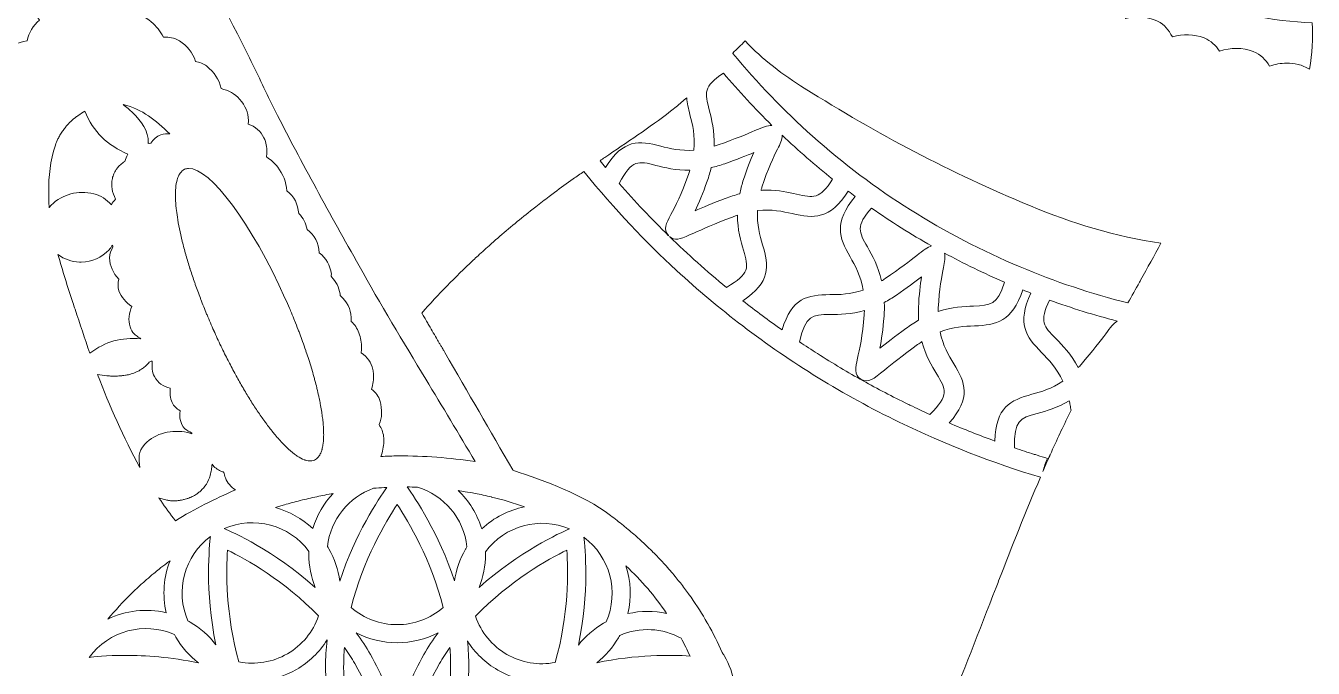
# Model space of a CAD drawing. Header units: millimetres. Extents: x -416 to 1516, y -417 to 43.
# Drawn here: x 216.7 to 299.8, y -236.2 to -194.8 of the extents above; entities that cross this region are included whole.
import ezdxf

# ---------------------------------------------------------------- set-up
doc = ezdxf.new("R2010")
doc.units = ezdxf.units.MM
doc.header["$MEASUREMENT"] = 0
doc.layers.add('Layer 4', color=7, linetype='Continuous')

msp = doc.modelspace()

# ---------------------------------------------------------------- linework, layer by layer
at = {"layer": 'Layer 4', "lineweight": 0}
for points, knots in [([(224.453, -185.537), (224.5, -185.598), (224.548, -185.658), (224.595, -185.72), (224.92, -186.143), (225.238, -186.572), (225.547, -187.007), (225.601, -187.083), (225.654, -187.161), (225.708, -187.237), (225.855, -187.448), (226, -187.659), (226.144, -187.872), (226.305, -188.113), (226.464, -188.354), (226.619, -188.599), (226.621, -188.602), (226.623, -188.604), (226.624, -188.607), (226.625, -188.608), (226.625, -188.608), (226.626, -188.609), (228.29, -191.246), (229.779, -194.104), (231.15, -196.844), (231.76, -198.063), (232.216, -199.102), (232.802, -200.251), (234.53, -203.642), (236.37, -206.942), (238.223, -210.256), (239.604, -212.727), (241.063, -215.146), (242.527, -217.567), (243.596, -219.336), (244.668, -221.104), (245.711, -222.888), (244.061, -222.629), (242.423, -222.509), (240.751, -222.518), (240.381, -222.52), (240.002, -222.542), (239.632, -222.557), (239.744, -222.247), (239.814, -221.923), (239.821, -221.598), (239.823, -221.49), (239.818, -221.382), (239.806, -221.275), (239.769, -220.967), (239.668, -220.755), (239.516, -220.501), (239.607, -220.275), (239.686, -220.032), (239.679, -219.786), (239.679, -219.786), (239.679, -219.786), (239.679, -219.786), (239.671, -219.539), (239.637, -219.226), (239.583, -219.011), (239.489, -218.638), (239.298, -218.445), (239.035, -218.207), (239.117, -217.884), (239.169, -217.586), (239.151, -217.266), (239.145, -217.159), (239.132, -217.05), (239.11, -216.936), (239.02, -216.483), (238.747, -216.139), (238.36, -215.879), (238.373, -215.767), (238.38, -215.656), (238.38, -215.546), (238.383, -215.217), (238.33, -214.896), (238.213, -214.584), (238.099, -214.279), (237.938, -214.061), (237.71, -213.84), (237.715, -213.753), (237.716, -213.669), (237.712, -213.588), (237.686, -213.021), (237.455, -212.585), (237.01, -212.181), (236.995, -212.167), (236.993, -212.149), (236.994, -212.129), (236.995, -212.119), (236.996, -212.108), (236.997, -212.098), (236.998, -212.087), (236.998, -212.076), (236.997, -212.065), (236.934, -211.63), (236.739, -211.281), (236.444, -210.966), (236.434, -210.955), (236.429, -210.942), (236.426, -210.928), (236.419, -210.886), (236.44, -210.835), (236.433, -210.79), (236.433, -210.79), (236.433, -210.79), (236.433, -210.79), (236.351, -210.201), (236.115, -209.791), (235.654, -209.41), (235.602, -208.768), (235.396, -208.288), (234.863, -207.911), (234.79, -207.494), (234.638, -207.177), (234.326, -206.888), (234.268, -206.269), (234.071, -205.789), (233.55, -205.427), (233.518, -204.844), (233.318, -204.349), (232.97, -203.886), (232.765, -203.613), (232.527, -203.418), (232.249, -203.234), (232.259, -203.123), (232.266, -203.016), (232.268, -202.912), (232.273, -202.6), (232.23, -202.312), (232.077, -201.995), (231.873, -201.573), (231.519, -201.266), (231.07, -201.109), (231.075, -201.029), (231.076, -200.952), (231.075, -200.877), (231.064, -200.352), (230.897, -199.934), (230.515, -199.506), (230.212, -199.167), (229.782, -198.927), (229.329, -198.826), (229.169, -198.198), (228.891, -197.776), (228.369, -197.361), (228.203, -197.228), (227.897, -197.116), (227.67, -197.065), (227.485, -196.511), (227.111, -196.043), (226.635, -195.752), (226.264, -195.525), (225.988, -195.498), (225.591, -195.498), (225.353, -195.104), (225.182, -194.821), (224.795, -194.505), (224.408, -194.189), (223.858, -193.97), (223.318, -194.055), (223.231, -194.069), (223.128, -194.115), (223.046, -194.153), (222.548, -193.755), (221.985, -193.483), (221.351, -193.537), (220.971, -193.57), (220.762, -193.737), (220.486, -193.956), (220.234, -193.832), (219.982, -193.766), (219.697, -193.704), (219.275, -193.025), (218.692, -191.979), (218.292, -191.363), (214.278, -185.196), (209.972, -179.919), (203.905, -175.772), (203.941, -175.171), (203.959, -174.573), (203.95, -173.975), (203.942, -173.376), (203.907, -172.778), (203.84, -172.178), (205.809, -172.745), (207.679, -173.398), (209.469, -174.178), (210.066, -174.438), (210.654, -174.712), (211.233, -175.001), (211.523, -175.146), (211.811, -175.294), (212.097, -175.447), (214.099, -176.515), (216.006, -177.782), (217.851, -179.311), (217.916, -179.365), (217.971, -179.374), (218.02, -179.436), (218.021, -179.438), (218.023, -179.439), (218.024, -179.441), (218.123, -179.567), (218.223, -179.687), (218.323, -179.805), (218.323, -179.805), (218.323, -179.806), (218.323, -179.806), (218.356, -179.845), (218.39, -179.882), (218.423, -179.92), (218.423, -179.92), (218.423, -179.921), (218.423, -179.921), (218.495, -180.002), (218.566, -180.082), (218.639, -180.159), (218.639, -180.159), (218.639, -180.159), (218.639, -180.159), (218.677, -180.2), (218.716, -180.241), (218.754, -180.28), (218.754, -180.28), (218.754, -180.28), (218.754, -180.28), (218.836, -180.363), (218.918, -180.443), (219.002, -180.521), (219.002, -180.521), (219.002, -180.521), (219.002, -180.521), (219.036, -180.552), (219.069, -180.584), (219.103, -180.614), (219.103, -180.614), (219.103, -180.615), (219.103, -180.615), (219.202, -180.702), (219.303, -180.785), (219.406, -180.865), (219.406, -180.865), (219.406, -180.865), (219.406, -180.865), (219.453, -180.902), (219.502, -180.936), (219.551, -180.971), (219.551, -180.972), (219.551, -180.972), (219.551, -180.972), (219.622, -181.023), (219.694, -181.073), (219.768, -181.12), (219.768, -181.12), (219.768, -181.12), (219.768, -181.121), (219.822, -181.155), (219.876, -181.19), (219.931, -181.223), (219.932, -181.223), (219.932, -181.223), (219.932, -181.223), (220.014, -181.272), (220.099, -181.317), (220.185, -181.362), (220.186, -181.362), (220.186, -181.362), (220.186, -181.362), (220.415, -181.481), (220.66, -181.583), (220.922, -181.668), (220.941, -181.688), (220.959, -181.709), (220.977, -181.729), (220.989, -181.718), (221, -181.706), (221.011, -181.695), (221.107, -181.725), (221.199, -181.757), (221.299, -181.782), (221.299, -181.782), (221.3, -181.782), (221.3, -181.782), (221.618, -182.14), (221.933, -182.5), (222.246, -182.861), (223.005, -183.737), (223.744, -184.625), (224.453, -185.537)], [0, 0, 0, 0, 1, 1, 1, 2, 2, 2, 3, 3, 3, 4, 4, 4, 5, 5, 5, 6, 6, 6, 7, 7, 7, 8, 8, 8, 9, 9, 9, 10, 10, 10, 11, 11, 11, 12, 12, 12, 13, 13, 13, 14, 14, 14, 15, 15, 15, 16, 16, 16, 17, 17, 17, 18, 18, 18, 19, 19, 19, 20, 20, 20, 21, 21, 21, 22, 22, 22, 23, 23, 23, 24, 24, 24, 25, 25, 25, 26, 26, 26, 27, 27, 27, 28, 28, 28, 29, 29, 29, 30, 30, 30, 31, 31, 31, 32, 32, 32, 33, 33, 33, 34, 34, 34, 35, 35, 35, 36, 36, 36, 37, 37, 37, 38, 38, 38, 39, 39, 39, 40, 40, 40, 41, 41, 41, 42, 42, 42, 43, 43, 43, 44, 44, 44, 45, 45, 45, 46, 46, 46, 47, 47, 47, 48, 48, 48, 49, 49, 49, 50, 50, 50, 51, 51, 51, 52, 52, 52, 53, 53, 53, 54, 54, 54, 55, 55, 55, 56, 56, 56, 57, 57, 57, 58, 58, 58, 59, 59, 59, 60, 60, 60, 61, 61, 61, 62, 62, 62, 63, 63, 63, 64, 64, 64, 65, 65, 65, 66, 66, 66, 67, 67, 67, 68, 68, 68, 69, 69, 69, 70, 70, 70, 71, 71, 71, 72, 72, 72, 73, 73, 73, 74, 74, 74, 75, 75, 75, 76, 76, 76, 77, 77, 77, 78, 78, 78, 79, 79, 79, 80, 80, 80, 81, 81, 81, 82, 82, 82, 83, 83, 83, 84, 84, 84, 85, 85, 85, 86, 86, 86, 87, 87, 87, 88, 88, 88, 89, 89, 89, 90, 90, 90, 91, 91, 91, 92, 92, 92, 93, 93, 93, 94, 94, 94, 95, 95, 95, 96, 96, 96, 97, 97, 97, 97]), ([(214.646, -198.615), (214.106, -198.737), (213.581, -198.974), (213.227, -199.384), (213.227, -199.384), (213.227, -199.384), (213.227, -199.384), (212.873, -199.795), (212.814, -200.176), (212.801, -200.683), (212.677, -201.267), (212.719, -201.766), (212.993, -202.302), (212.827, -202.41), (212.681, -202.525), (212.556, -202.647), (212.556, -202.647), (212.556, -202.647), (212.556, -202.648), (212.473, -202.729), (212.403, -202.816), (212.339, -202.906), (212.323, -202.928), (212.307, -202.952), (212.292, -202.975), (212.232, -203.067), (212.179, -203.163), (212.137, -203.266), (212.137, -203.266), (212.137, -203.267), (212.137, -203.267), (212.096, -203.37), (212.067, -203.481), (212.044, -203.597), (212.038, -203.626), (212.033, -203.656), (212.028, -203.686), (212.01, -203.805), (211.997, -203.928), (211.997, -204.061), (211.997, -204.062), (211.997, -204.062), (211.997, -204.062), (211.838, -204.839), (211.974, -205.451), (212.479, -206.066), (212.177, -206.465), (212.052, -206.864), (212.066, -207.365), (211.884, -208.352), (212.161, -209.066), (212.941, -209.694), (212.783, -210.018), (212.727, -210.325), (212.743, -210.687), (212.625, -211.197), (212.652, -211.731), (212.881, -212.185), (213.111, -212.638), (213.408, -212.855), (213.804, -213.127), (213.619, -213.434), (213.643, -213.758), (213.598, -214.097), (213.525, -214.648), (213.496, -215.155), (213.774, -215.647), (214.052, -216.139), (214.422, -216.403), (214.908, -216.658), (214.822, -216.874), (214.874, -217.077), (214.837, -217.304), (214.712, -218.079), (214.817, -218.695), (215.34, -219.306), (215.108, -219.412), (214.893, -219.516), (214.66, -219.629), (214.582, -219.666), (214.446, -219.733), (214.37, -219.769), (213.853, -220.016), (213.367, -220.265), (212.857, -220.516), (211.95, -220.961), (211.057, -221.427), (210.118, -221.814), (208.324, -222.554), (206.457, -223.075), (204.593, -223.611), (203.936, -223.799), (203.28, -223.983), (202.625, -224.18), (201.41, -221.942), (200.113, -219.77), (198.651, -217.686), (198.595, -217.607), (198.543, -217.558), (198.474, -217.491), (198.899, -209.642), (199.646, -201.784), (200.738, -194.016), (201.125, -191.257), (201.69, -188.646), (202.221, -185.946), (202.533, -184.364), (202.849, -182.818), (203.133, -181.241), (203.224, -180.737), (203.311, -180.237), (203.395, -179.737), (203.478, -179.237), (203.559, -178.737), (203.636, -178.234), (208.992, -182.276), (213.05, -187.232), (216.627, -192.804), (217.065, -193.485), (217.198, -193.776), (217.585, -194.404), (217.174, -194.777), (216.909, -195.198), (216.794, -195.749), (216.192, -195.827), (215.578, -196.073), (215.179, -196.499), (215.179, -196.499), (215.179, -196.499), (215.179, -196.499), (215.179, -196.499), (215.178, -196.499), (215.178, -196.499), (214.779, -196.925), (214.761, -197.311), (214.714, -197.827), (214.688, -198.109), (214.612, -198.332), (214.646, -198.615)], [0, 0, 0, 0, 1, 1, 1, 2, 2, 2, 3, 3, 3, 4, 4, 4, 5, 5, 5, 6, 6, 6, 7, 7, 7, 8, 8, 8, 9, 9, 9, 10, 10, 10, 11, 11, 11, 12, 12, 12, 13, 13, 13, 14, 14, 14, 15, 15, 15, 16, 16, 16, 17, 17, 17, 18, 18, 18, 19, 19, 19, 20, 20, 20, 21, 21, 21, 22, 22, 22, 23, 23, 23, 24, 24, 24, 25, 25, 25, 26, 26, 26, 27, 27, 27, 28, 28, 28, 29, 29, 29, 30, 30, 30, 31, 31, 31, 32, 32, 32, 33, 33, 33, 34, 34, 34, 35, 35, 35, 36, 36, 36, 37, 37, 37, 38, 38, 38, 39, 39, 39, 40, 40, 40, 41, 41, 41, 42, 42, 42, 43, 43, 43, 44, 44, 44, 45, 45, 45, 46, 46, 46, 46]), ([(299.57, -197.573), (299.343, -197.438), (299.093, -197.326), (298.841, -197.265), (298.588, -197.205), (298.352, -197.177), (298.099, -197.179), (297.716, -197.181), (297.357, -197.255), (296.998, -197.373), (296.722, -196.941), (296.45, -196.63), (295.947, -196.433), (295.24, -196.155), (294.497, -196.182), (293.768, -196.402), (293.49, -196.02), (293.234, -195.739), (292.772, -195.556), (292.11, -195.296), (291.412, -195.306), (290.722, -195.485), (290.478, -195.036), (290.238, -194.704), (289.752, -194.473), (289.11, -194.166), (288.408, -194.15), (287.71, -194.292), (287.466, -193.869), (287.233, -193.556), (286.767, -193.335), (286.14, -193.038), (285.453, -193.015), (284.766, -193.142), (284.675, -192.905), (284.557, -192.698), (284.392, -192.504), (284.847, -191.881), (285.272, -191.238), (285.624, -190.556), (287.828, -191.663), (289.629, -192.405), (292.101, -193.158), (294.385, -193.853), (297.232, -194.506), (299.745, -194.573), (299.815, -195.593), (299.748, -196.572), (299.57, -197.573)], [0, 0, 0, 0, 1, 1, 1, 2, 2, 2, 3, 3, 3, 4, 4, 4, 5, 5, 5, 6, 6, 6, 7, 7, 7, 8, 8, 8, 9, 9, 9, 10, 10, 10, 11, 11, 11, 12, 12, 12, 13, 13, 13, 14, 14, 14, 15, 15, 15, 16, 16, 16, 16]), ([(288.667, -211.185), (288.644, -211.227), (288.62, -211.269), (288.597, -211.311), (288.35, -211.756), (288.103, -212.202), (287.856, -212.648), (287.856, -212.65), (287.855, -212.651), (287.854, -212.652), (285.488, -212.054), (283.15, -211.275), (280.895, -210.328), (275.947, -208.25), (271.436, -205.411), (267.488, -201.889), (265.65, -200.25), (263.923, -198.455), (262.354, -196.553), (262.35, -196.548), (262.345, -196.543), (262.341, -196.537), (262.606, -196.272), (262.872, -196.009), (263.149, -195.752), (264.246, -196.942), (265.624, -197.954), (266.964, -198.795), (271.721, -201.779), (276.341, -204.223), (281.566, -206.391), (284.159, -207.466), (287.119, -208.409), (289.977, -208.792), (289.555, -209.601), (289.114, -210.378), (288.667, -211.185)], [0, 0, 0, 0, 1, 1, 1, 2, 2, 2, 3, 3, 3, 4, 4, 4, 5, 5, 5, 6, 6, 6, 7, 7, 7, 8, 8, 8, 9, 9, 9, 10, 10, 10, 11, 11, 11, 12, 12, 12, 12]), ([(261.741, -197.82), (262.732, -198.993), (263.778, -200.12), (264.873, -201.197), (264.599, -201.193), (264.26, -201.331), (263.772, -201.536), (263.268, -201.748), (262.506, -202.069), (261.405, -202.455), (261.316, -202.486), (261.229, -202.515), (261.144, -202.541), (261.18, -201.553), (260.983, -200.8), (260.821, -200.184), (260.821, -200.184), (260.821, -200.185), (260.821, -200.185), (260.542, -199.116), (260.431, -198.692), (261.741, -197.82)], [0, 0, 0, 0, 1, 1, 1, 2, 2, 2, 3, 3, 3, 4, 4, 4, 5, 5, 5, 6, 6, 6, 7, 7, 7, 7]), ([(254.08, -203.269), (255.497, -202.302), (256.962, -201.339), (258.324, -200.289), (258.324, -200.288), (258.325, -200.288), (258.325, -200.288), (258.57, -200.099), (258.805, -199.902), (259.038, -199.702), (259.151, -199.606), (259.264, -199.509), (259.375, -199.411), (259.399, -199.757), (259.478, -200.118), (259.58, -200.51), (259.745, -201.138), (259.93, -201.845), (259.841, -202.797), (258.967, -202.861), (258.295, -202.687), (257.697, -202.533), (256.296, -202.17), (255.275, -202.071), (254.13, -203.914), (254.009, -203.769), (253.894, -203.619), (253.775, -203.473), (253.877, -203.405), (253.979, -203.338), (254.08, -203.269)], [0, 0, 0, 0, 1, 1, 1, 2, 2, 2, 3, 3, 3, 4, 4, 4, 5, 5, 5, 6, 6, 6, 7, 7, 7, 8, 8, 8, 9, 9, 9, 10, 10, 10, 10]), ([(223.3, -203.059), (223.212, -203.209), (223.152, -203.363), (223.106, -203.531), (222.998, -203.593), (222.9, -203.663), (222.813, -203.739), (222.734, -203.808), (222.666, -203.885), (222.603, -203.965), (222.584, -203.989), (222.568, -204.014), (222.551, -204.039), (222.508, -204.101), (222.47, -204.167), (222.436, -204.236), (222.422, -204.264), (222.408, -204.291), (222.396, -204.319), (222.355, -204.416), (222.32, -204.517), (222.296, -204.626), (222.19, -205.112), (222.286, -205.516), (222.506, -205.946), (222.398, -206.06), (222.304, -206.188), (222.232, -206.326), (221.897, -205.984), (221.585, -205.715), (221.093, -205.61), (220.069, -205.392), (219.103, -205.605), (218.343, -206.348), (218.343, -206.348), (218.343, -206.348), (218.343, -206.348), (218.283, -206.407), (218.266, -206.457), (218.215, -206.518), (218.198, -206.168), (218.187, -205.826), (218.187, -205.487), (218.187, -204.47), (218.284, -203.49), (218.62, -202.476), (218.62, -202.476), (218.62, -202.476), (218.62, -202.476), (218.667, -202.335), (218.723, -202.202), (218.783, -202.073), (218.802, -202.032), (218.824, -201.994), (218.845, -201.954), (218.89, -201.867), (218.938, -201.781), (218.99, -201.699), (219.015, -201.657), (219.042, -201.617), (219.07, -201.577), (219.124, -201.497), (219.183, -201.419), (219.244, -201.344), (219.271, -201.311), (219.296, -201.277), (219.324, -201.245), (219.414, -201.141), (219.508, -201.041), (219.609, -200.946), (219.61, -200.946), (219.61, -200.945), (219.611, -200.945), (219.73, -200.833), (219.858, -200.73), (219.991, -200.63), (220.024, -200.604), (220.058, -200.58), (220.092, -200.555), (220.226, -200.459), (220.365, -200.365), (220.512, -200.277), (220.512, -200.277), (220.512, -200.277), (220.512, -200.277), (221.069, -201.631), (221.973, -202.47), (223.3, -203.059)], [0, 0, 0, 0, 1, 1, 1, 2, 2, 2, 3, 3, 3, 4, 4, 4, 5, 5, 5, 6, 6, 6, 7, 7, 7, 8, 8, 8, 9, 9, 9, 10, 10, 10, 11, 11, 11, 12, 12, 12, 13, 13, 13, 14, 14, 14, 15, 15, 15, 16, 16, 16, 17, 17, 17, 18, 18, 18, 19, 19, 19, 20, 20, 20, 21, 21, 21, 22, 22, 22, 23, 23, 23, 24, 24, 24, 25, 25, 25, 26, 26, 26, 27, 27, 27, 28, 28, 28, 29, 29, 29, 29]), ([(225.42, -201.802), (225.299, -201.844), (225.176, -201.923), (225.065, -202.021), (224.954, -202.119), (224.855, -202.234), (224.779, -202.348), (224.76, -202.377), (224.663, -202.346), (224.645, -202.347), (224.627, -202.349), (224.599, -202.37), (224.601, -202.347), (224.661, -201.528), (224.162, -200.949), (223.594, -200.368), (223.456, -200.227), (223.175, -199.991), (222.994, -199.859), (224.236, -200.146), (225.101, -200.87), (226.005, -201.742), (225.778, -201.736), (225.662, -201.718), (225.42, -201.802)], [0, 0, 0, 0, 1, 1, 1, 2, 2, 2, 3, 3, 3, 4, 4, 4, 5, 5, 5, 6, 6, 6, 7, 7, 7, 8, 8, 8, 8]), ([(266.462, -205.638), (265.939, -205.519), (265.315, -205.378), (264.54, -205.378), (264.42, -205.378), (264.296, -205.382), (264.169, -205.389), (264.187, -205.322), (264.207, -205.254), (264.229, -205.185), (264.6, -204.002), (264.994, -203.211), (265.23, -202.737), (265.401, -202.395), (265.548, -202.1), (265.528, -201.83), (266.574, -202.821), (267.663, -203.766), (268.788, -204.661), (267.963, -205.978), (267.537, -205.881), (266.462, -205.638)], [0, 0, 0, 0, 1, 1, 1, 2, 2, 2, 3, 3, 3, 4, 4, 4, 5, 5, 5, 6, 6, 6, 7, 7, 7, 7]), ([(258.202, -208.307), (258.204, -208.309), (258.205, -208.31), (258.207, -208.312), (257.098, -207.23), (256.031, -206.105), (255.012, -204.943), (255.854, -203.38), (256.252, -203.483), (257.375, -203.775), (257.958, -203.926), (258.67, -204.104), (259.576, -204.094), (259.548, -204.183), (259.519, -204.274), (259.486, -204.367), (259.053, -205.615), (258.611, -206.451), (258.347, -206.951), (258.051, -207.512), (257.837, -207.917), (258.202, -208.307)], [0, 0, 0, 0, 1, 1, 1, 2, 2, 2, 3, 3, 3, 4, 4, 4, 5, 5, 5, 6, 6, 6, 7, 7, 7, 7]), ([(260.699, -204.788), (260.8, -204.496), (260.885, -204.205), (260.952, -203.921), (261.241, -203.855), (261.536, -203.769), (261.831, -203.666), (262.618, -203.389), (263.248, -203.141), (263.704, -202.954), (263.496, -203.418), (263.246, -204.031), (263.005, -204.8), (262.919, -205.073), (262.848, -205.345), (262.793, -205.611), (262.487, -205.69), (262.175, -205.791), (261.863, -205.91), (261.047, -206.22), (260.389, -206.497), (259.911, -206.705), (260.143, -206.221), (260.422, -205.584), (260.699, -204.788)], [0, 0, 0, 0, 1, 1, 1, 2, 2, 2, 3, 3, 3, 4, 4, 4, 5, 5, 5, 6, 6, 6, 7, 7, 7, 8, 8, 8, 8]), ([(235.931, -221.408), (235.927, -221.497), (235.92, -221.582), (235.911, -221.663), (235.909, -221.68), (235.906, -221.695), (235.904, -221.711), (235.897, -221.773), (235.888, -221.833), (235.877, -221.89), (235.873, -221.914), (235.868, -221.936), (235.863, -221.959), (235.853, -222.006), (235.843, -222.052), (235.831, -222.096), (235.824, -222.119), (235.817, -222.142), (235.81, -222.165), (235.797, -222.204), (235.784, -222.242), (235.77, -222.278), (235.762, -222.3), (235.753, -222.321), (235.744, -222.342), (235.729, -222.375), (235.713, -222.407), (235.696, -222.437), (235.686, -222.456), (235.675, -222.475), (235.664, -222.493), (235.646, -222.521), (235.626, -222.548), (235.607, -222.573), (235.595, -222.588), (235.583, -222.604), (235.571, -222.617), (235.548, -222.643), (235.523, -222.665), (235.498, -222.686), (235.487, -222.695), (235.476, -222.707), (235.465, -222.716), (235.427, -222.744), (235.387, -222.768), (235.344, -222.787), (235.291, -222.811), (235.234, -222.824), (235.175, -222.833), (235.16, -222.836), (235.146, -222.837), (235.131, -222.839), (235.011, -222.849), (234.88, -222.831), (234.741, -222.786), (234.723, -222.78), (234.706, -222.774), (234.688, -222.768), (234.546, -222.716), (234.395, -222.637), (234.236, -222.532), (234.216, -222.519), (234.196, -222.506), (234.176, -222.492), (234.015, -222.381), (233.847, -222.245), (233.672, -222.086), (233.65, -222.066), (233.628, -222.045), (233.606, -222.024), (233.518, -221.942), (233.43, -221.857), (233.339, -221.763), (233.334, -221.758), (233.329, -221.752), (233.324, -221.747), (233.237, -221.657), (233.148, -221.559), (233.058, -221.458), (233.042, -221.441), (233.026, -221.423), (233.011, -221.405), (232.922, -221.304), (232.832, -221.199), (232.74, -221.088), (232.739, -221.087), (232.739, -221.086), (232.738, -221.085), (232.712, -221.053), (232.686, -221.021), (232.66, -220.989), (232.66, -220.989), (232.659, -220.988), (232.659, -220.988), (232.508, -220.801), (232.355, -220.602), (232.2, -220.392), (232.196, -220.386), (232.191, -220.379), (232.187, -220.373), (232.036, -220.168), (231.884, -219.952), (231.731, -219.726), (231.722, -219.714), (231.714, -219.702), (231.706, -219.689), (231.556, -219.467), (231.405, -219.236), (231.253, -218.995), (231.242, -218.978), (231.231, -218.96), (231.22, -218.942), (231.071, -218.704), (230.921, -218.457), (230.771, -218.202), (230.759, -218.18), (230.746, -218.159), (230.733, -218.137), (230.585, -217.883), (230.436, -217.62), (230.288, -217.35), (230.275, -217.326), (230.262, -217.303), (230.248, -217.278), (230.1, -217.006), (229.952, -216.726), (229.805, -216.44), (229.793, -216.418), (229.782, -216.396), (229.77, -216.373), (229.62, -216.079), (229.471, -215.778), (229.324, -215.471), (229.316, -215.456), (229.309, -215.441), (229.301, -215.425), (229.148, -215.104), (228.996, -214.776), (228.846, -214.441), (228.846, -214.441), (228.846, -214.44), (228.846, -214.44), (228.845, -214.439), (228.845, -214.439), (228.845, -214.438), (228.693, -214.099), (228.548, -213.762), (228.409, -213.428), (228.401, -213.407), (228.393, -213.386), (228.384, -213.366), (228.254, -213.051), (228.129, -212.739), (228.011, -212.431), (227.999, -212.401), (227.988, -212.372), (227.977, -212.342), (227.862, -212.042), (227.753, -211.745), (227.65, -211.453), (227.639, -211.423), (227.629, -211.392), (227.618, -211.361), (227.516, -211.069), (227.419, -210.782), (227.329, -210.5), (227.321, -210.474), (227.312, -210.448), (227.304, -210.422), (227.213, -210.135), (227.128, -209.853), (227.05, -209.578), (227.045, -209.561), (227.04, -209.543), (227.035, -209.525), (226.954, -209.238), (226.879, -208.958), (226.812, -208.687), (226.812, -208.683), (226.811, -208.68), (226.81, -208.676), (226.673, -208.117), (226.566, -207.593), (226.493, -207.112), (226.492, -207.112), (226.492, -207.111), (226.492, -207.11), (226.462, -206.916), (226.438, -206.728), (226.419, -206.549), (226.419, -206.548), (226.419, -206.547), (226.418, -206.547), (226.395, -206.325), (226.379, -206.115), (226.372, -205.919), (226.372, -205.918), (226.372, -205.917), (226.372, -205.916), (226.368, -205.805), (226.368, -205.699), (226.37, -205.597), (226.37, -205.573), (226.371, -205.549), (226.372, -205.525), (226.374, -205.439), (226.378, -205.355), (226.385, -205.275), (226.386, -205.261), (226.387, -205.247), (226.388, -205.233), (226.407, -205.036), (226.437, -204.86), (226.48, -204.705), (226.481, -204.705), (226.481, -204.705), (226.481, -204.705), (226.496, -204.65), (226.513, -204.597), (226.532, -204.548), (226.532, -204.548), (226.532, -204.548), (226.532, -204.548), (226.551, -204.499), (226.571, -204.453), (226.593, -204.41), (226.598, -204.401), (226.603, -204.392), (226.609, -204.383), (226.626, -204.35), (226.644, -204.318), (226.664, -204.289), (226.746, -204.17), (226.845, -204.082), (226.962, -204.03), (227.042, -203.994), (227.128, -203.976), (227.22, -203.973), (228.598, -203.933), (231.291, -207.521), (233.461, -212.377), (233.553, -212.585), (233.643, -212.791), (233.731, -212.996), (233.754, -213.051), (233.777, -213.106), (233.801, -213.161), (233.875, -213.336), (233.947, -213.511), (234.018, -213.684), (234.031, -213.716), (234.044, -213.748), (234.057, -213.78), (234.138, -213.981), (234.217, -214.181), (234.293, -214.379), (234.312, -214.427), (234.33, -214.475), (234.348, -214.523), (234.41, -214.686), (234.47, -214.848), (234.528, -215.008), (234.544, -215.051), (234.56, -215.095), (234.576, -215.138), (234.646, -215.333), (234.714, -215.525), (234.779, -215.716), (234.791, -215.75), (234.802, -215.784), (234.813, -215.818), (234.868, -215.98), (234.92, -216.14), (234.971, -216.298), (234.986, -216.344), (235.001, -216.39), (235.015, -216.435), (235.074, -216.622), (235.131, -216.807), (235.185, -216.988), (235.187, -216.997), (235.189, -217.006), (235.192, -217.014), (235.243, -217.187), (235.29, -217.357), (235.336, -217.524), (235.348, -217.568), (235.36, -217.611), (235.371, -217.655), (235.414, -217.814), (235.455, -217.971), (235.493, -218.126), (235.496, -218.141), (235.501, -218.157), (235.504, -218.172), (235.545, -218.341), (235.583, -218.505), (235.618, -218.667), (235.627, -218.705), (235.634, -218.742), (235.642, -218.779), (235.671, -218.914), (235.698, -219.047), (235.722, -219.177), (235.728, -219.205), (235.734, -219.234), (235.739, -219.262), (235.767, -219.414), (235.792, -219.563), (235.814, -219.708), (235.818, -219.736), (235.822, -219.762), (235.826, -219.789), (235.844, -219.911), (235.859, -220.029), (235.873, -220.145), (235.877, -220.175), (235.88, -220.205), (235.884, -220.235), (235.899, -220.371), (235.911, -220.503), (235.92, -220.63), (235.92, -220.642), (235.921, -220.652), (235.921, -220.664), (235.929, -220.778), (235.933, -220.889), (235.935, -220.996), (235.936, -221.023), (235.937, -221.051), (235.937, -221.078), (235.938, -221.192), (235.937, -221.304), (235.931, -221.408)], [0, 0, 0, 0, 1, 1, 1, 2, 2, 2, 3, 3, 3, 4, 4, 4, 5, 5, 5, 6, 6, 6, 7, 7, 7, 8, 8, 8, 9, 9, 9, 10, 10, 10, 11, 11, 11, 12, 12, 12, 13, 13, 13, 14, 14, 14, 15, 15, 15, 16, 16, 16, 17, 17, 17, 18, 18, 18, 19, 19, 19, 20, 20, 20, 21, 21, 21, 22, 22, 22, 23, 23, 23, 24, 24, 24, 25, 25, 25, 26, 26, 26, 27, 27, 27, 28, 28, 28, 29, 29, 29, 30, 30, 30, 31, 31, 31, 32, 32, 32, 33, 33, 33, 34, 34, 34, 35, 35, 35, 36, 36, 36, 37, 37, 37, 38, 38, 38, 39, 39, 39, 40, 40, 40, 41, 41, 41, 42, 42, 42, 43, 43, 43, 44, 44, 44, 45, 45, 45, 46, 46, 46, 47, 47, 47, 48, 48, 48, 49, 49, 49, 50, 50, 50, 51, 51, 51, 52, 52, 52, 53, 53, 53, 54, 54, 54, 55, 55, 55, 56, 56, 56, 57, 57, 57, 58, 58, 58, 59, 59, 59, 60, 60, 60, 61, 61, 61, 62, 62, 62, 63, 63, 63, 64, 64, 64, 65, 65, 65, 66, 66, 66, 67, 67, 67, 68, 68, 68, 69, 69, 69, 70, 70, 70, 71, 71, 71, 72, 72, 72, 73, 73, 73, 74, 74, 74, 75, 75, 75, 76, 76, 76, 77, 77, 77, 78, 78, 78, 79, 79, 79, 80, 80, 80, 81, 81, 81, 82, 82, 82, 83, 83, 83, 84, 84, 84, 85, 85, 85, 86, 86, 86, 87, 87, 87, 88, 88, 88, 89, 89, 89, 90, 90, 90, 91, 91, 91, 92, 92, 92, 93, 93, 93, 94, 94, 94, 95, 95, 95, 96, 96, 96, 97, 97, 97, 98, 98, 98, 99, 99, 99, 100, 100, 100, 101, 101, 101, 102, 102, 102, 103, 103, 103, 104, 104, 104, 105, 105, 105, 106, 106, 106, 107, 107, 107, 108, 108, 108, 109, 109, 109, 110, 110, 110, 111, 111, 111, 111]), ([(282.204, -223.898), (281.255, -226.113), (280.374, -228.346), (279.508, -230.579), (279.453, -230.72), (279.398, -230.86), (279.344, -231.001), (278.243, -233.842), (277.237, -236.477), (276.029, -239.311), (274.403, -243.122), (272.513, -247.017), (270.548, -250.699), (270.441, -250.052), (270.385, -249.343), (270.377, -248.64), (270.369, -247.938), (270.408, -247.243), (270.492, -246.627), (270.547, -246.221), (270.585, -245.845), (270.577, -245.494), (270.563, -244.909), (270.42, -244.393), (270.012, -243.919), (269.629, -243.476), (269.273, -243.517), (268.765, -243.461), (268.556, -243.438), (268.327, -243.476), (268.089, -243.549), (267.873, -243.615), (267.669, -243.692), (267.469, -243.774), (267.426, -243.791), (267.384, -243.808), (267.342, -243.826), (267.151, -243.909), (266.965, -243.998), (266.787, -244.095), (266.757, -244.111), (266.729, -244.129), (266.7, -244.146), (266.538, -244.237), (266.381, -244.335), (266.229, -244.438), (266.202, -244.456), (266.174, -244.473), (266.147, -244.492), (265.984, -244.607), (265.826, -244.728), (265.673, -244.856), (265.64, -244.884), (265.607, -244.912), (265.574, -244.941), (265.42, -245.073), (265.269, -245.21), (265.125, -245.355), (264.993, -245.488), (264.865, -245.626), (264.74, -245.769), (264.52, -245.121), (264.184, -244.525), (263.757, -244.003), (263.757, -243.998), (263.757, -243.993), (263.756, -243.988), (263.749, -243.748), (263.739, -243.508), (263.725, -243.268), (263.723, -243.233), (263.72, -243.199), (263.717, -243.164), (263.704, -242.953), (263.69, -242.742), (263.67, -242.531), (263.66, -242.43), (263.646, -242.329), (263.635, -242.227), (263.619, -242.082), (263.605, -241.937), (263.585, -241.791), (263.55, -241.544), (263.51, -241.295), (263.463, -241.046), (263.395, -240.694), (263.322, -240.347), (263.244, -240.005), (263.193, -239.781), (263.137, -239.563), (263.082, -239.343), (263.057, -239.242), (263.033, -239.139), (263.006, -239.038), (262.932, -238.757), (262.853, -238.48), (262.772, -238.205), (262.764, -238.178), (262.756, -238.151), (262.748, -238.124), (262.658, -237.825), (262.563, -237.529), (262.464, -237.238), (262.464, -237.237), (262.464, -237.237), (262.464, -237.237), (262.349, -236.606), (262.129, -235.985), (261.793, -235.402), (261.755, -235.336), (261.712, -235.274), (261.671, -235.21), (261.671, -235.21), (261.671, -235.21), (261.671, -235.21), (261.387, -234.575), (261.077, -233.958), (260.738, -233.36), (260.724, -233.335), (260.71, -233.311), (260.696, -233.287), (260.373, -232.723), (260.026, -232.174), (259.651, -231.641), (259.598, -231.566), (259.544, -231.491), (259.49, -231.416), (259.319, -231.18), (259.144, -230.947), (258.963, -230.717), (258.875, -230.606), (258.787, -230.494), (258.697, -230.383), (258.598, -230.262), (258.497, -230.142), (258.394, -230.023), (258.278, -229.887), (258.159, -229.752), (258.038, -229.618), (257.934, -229.502), (257.83, -229.387), (257.722, -229.272), (257.55, -229.088), (257.374, -228.907), (257.193, -228.727), (257.112, -228.646), (257.029, -228.565), (256.946, -228.484), (256.751, -228.294), (256.551, -228.106), (256.346, -227.921), (256.31, -227.888), (256.276, -227.855), (256.24, -227.823), (255.997, -227.605), (255.744, -227.39), (255.487, -227.178), (255.419, -227.121), (255.35, -227.064), (255.281, -227.008), (255.014, -226.792), (254.744, -226.577), (254.463, -226.366), (252.589, -224.955), (250.341, -224.203), (248.151, -223.44), (248.147, -223.433), (248.143, -223.426), (248.139, -223.419), (246.65, -220.874), (245.29, -218.455), (243.763, -215.852), (243.73, -215.797), (243.693, -215.734), (243.658, -215.673), (243.635, -215.634), (243.614, -215.598), (243.59, -215.557), (243.555, -215.498), (243.518, -215.434), (243.481, -215.371), (243.446, -215.313), (243.412, -215.254), (243.377, -215.193), (243.349, -215.146), (243.321, -215.098), (243.293, -215.05), (243.111, -214.739), (242.919, -214.412), (242.734, -214.095), (242.679, -214.001), (242.626, -213.91), (242.573, -213.82), (242.541, -213.765), (242.51, -213.712), (242.479, -213.659), (242.423, -213.563), (242.369, -213.472), (242.318, -213.384), (242.302, -213.358), (242.284, -213.327), (242.269, -213.301), (243.336, -212.102), (244.443, -210.973), (245.59, -209.897), (245.695, -209.799), (245.8, -209.702), (245.906, -209.604), (246.172, -209.358), (246.441, -209.114), (246.713, -208.873), (246.819, -208.779), (246.925, -208.684), (247.033, -208.59), (247.767, -207.948), (248.518, -207.324), (249.287, -206.715), (249.401, -206.625), (249.515, -206.537), (249.63, -206.447), (249.917, -206.223), (250.206, -206.001), (250.498, -205.781), (250.614, -205.694), (250.729, -205.606), (250.846, -205.52), (251.241, -205.226), (251.64, -204.934), (252.045, -204.646), (252.268, -204.487), (252.498, -204.333), (252.727, -204.179), (254.777, -206.657), (256.712, -208.719), (258.705, -210.549), (260.073, -211.805), (261.513, -213.012), (262.987, -214.136), (266.102, -216.512), (269.499, -218.598), (273.085, -220.337), (276.067, -221.783), (279.126, -222.974), (282.205, -223.896), (282.205, -223.897), (282.204, -223.897), (282.204, -223.898)], [0, 0, 0, 0, 1, 1, 1, 2, 2, 2, 3, 3, 3, 4, 4, 4, 5, 5, 5, 6, 6, 6, 7, 7, 7, 8, 8, 8, 9, 9, 9, 10, 10, 10, 11, 11, 11, 12, 12, 12, 13, 13, 13, 14, 14, 14, 15, 15, 15, 16, 16, 16, 17, 17, 17, 18, 18, 18, 19, 19, 19, 20, 20, 20, 21, 21, 21, 22, 22, 22, 23, 23, 23, 24, 24, 24, 25, 25, 25, 26, 26, 26, 27, 27, 27, 28, 28, 28, 29, 29, 29, 30, 30, 30, 31, 31, 31, 32, 32, 32, 33, 33, 33, 34, 34, 34, 35, 35, 35, 36, 36, 36, 37, 37, 37, 38, 38, 38, 39, 39, 39, 40, 40, 40, 41, 41, 41, 42, 42, 42, 43, 43, 43, 44, 44, 44, 45, 45, 45, 46, 46, 46, 47, 47, 47, 48, 48, 48, 49, 49, 49, 50, 50, 50, 51, 51, 51, 52, 52, 52, 53, 53, 53, 54, 54, 54, 55, 55, 55, 56, 56, 56, 57, 57, 57, 58, 58, 58, 59, 59, 59, 60, 60, 60, 61, 61, 61, 62, 62, 62, 63, 63, 63, 64, 64, 64, 65, 65, 65, 66, 66, 66, 67, 67, 67, 68, 68, 68, 69, 69, 69, 70, 70, 70, 71, 71, 71, 72, 72, 72, 73, 73, 73, 74, 74, 74, 75, 75, 75, 76, 76, 76, 77, 77, 77, 78, 78, 78, 79, 79, 79, 80, 80, 80, 81, 81, 81, 82, 82, 82, 82]), ([(269.917, -209.669), (270.239, -210.234), (270.602, -210.871), (270.763, -211.817), (269.936, -212.107), (269.239, -212.112), (268.621, -212.117), (267.17, -212.128), (266.155, -212.298), (265.529, -214.394), (264.67, -213.79), (263.818, -213.156), (262.99, -212.506), (264.803, -211.298), (264.674, -210.282), (264.268, -208.896), (264.09, -208.29), (263.89, -207.608), (263.941, -206.697), (264.862, -206.59), (265.56, -206.749), (266.178, -206.89), (267.579, -207.207), (268.6, -207.277), (269.804, -205.447), (269.953, -205.559), (270.102, -205.67), (270.251, -205.78), (268.842, -207.462), (269.206, -208.42), (269.917, -209.669)], [0, 0, 0, 0, 1, 1, 1, 2, 2, 2, 3, 3, 3, 4, 4, 4, 5, 5, 5, 6, 6, 6, 7, 7, 7, 8, 8, 8, 9, 9, 9, 10, 10, 10, 10]), ([(274.224, -209.584), (273.792, -209.92), (273.139, -210.427), (272.18, -211.084), (272.104, -211.136), (272.029, -211.185), (271.955, -211.232), (271.734, -210.266), (271.348, -209.588), (271.032, -209.034), (270.488, -208.077), (270.271, -207.698), (271.296, -206.528), (272.555, -207.406), (273.86, -208.227), (275.18, -208.975), (274.919, -209.044), (274.632, -209.267), (274.224, -209.584)], [0, 0, 0, 0, 1, 1, 1, 2, 2, 2, 3, 3, 3, 4, 4, 4, 5, 5, 5, 6, 6, 6, 6]), ([(258.387, -208.455), (258.72, -208.641), (259.066, -208.486), (259.826, -208.146), (260.358, -207.908), (261.163, -207.549), (262.32, -207.109), (262.432, -207.067), (262.541, -207.028), (262.648, -206.992), (262.649, -207.934), (262.862, -208.662), (263.036, -209.257), (263.362, -210.367), (263.477, -210.759), (261.934, -211.656), (260.668, -210.613), (259.441, -209.513), (258.26, -208.364), (258.301, -208.401), (258.343, -208.431), (258.387, -208.455)], [0, 0, 0, 0, 1, 1, 1, 2, 2, 2, 3, 3, 3, 4, 4, 4, 5, 5, 5, 6, 6, 6, 7, 7, 7, 7]), ([(222.711, -211.108), (222.658, -211.379), (222.632, -211.595), (222.725, -211.869), (222.873, -212.302), (223.17, -212.618), (223.551, -212.877), (223.371, -213.289), (223.307, -213.769), (223.439, -214.182), (223.506, -214.389), (223.594, -214.534), (223.71, -214.651), (223.782, -214.726), (223.867, -214.789), (223.962, -214.851), (224.017, -214.887), (224.075, -214.923), (224.138, -214.96), (222.868, -214.87), (221.862, -215.115), (220.841, -215.896), (220.516, -214.949), (220.206, -214.015), (219.889, -213.057), (219.852, -212.946), (219.785, -212.744), (219.748, -212.631), (219.404, -211.595), (219.076, -210.576), (218.787, -209.53), (219.213, -209.835), (219.652, -209.985), (220.173, -210.025), (220.212, -210.028), (220.25, -210.029), (220.289, -210.026), (220.289, -210.026), (220.289, -210.026), (220.289, -210.026), (221.016, -209.984), (221.592, -209.734), (222.094, -209.216), (222.13, -209.179), (222.16, -209.137), (222.189, -209.095), (222.208, -209.067), (222.226, -209.041), (222.242, -209.016), (222.263, -208.984), (222.283, -208.954), (222.302, -208.932), (222.321, -208.911), (222.357, -208.999), (222.338, -209.035), (222.224, -209.254), (222.105, -209.455), (222.111, -209.746), (222.122, -210.268), (222.353, -210.722), (222.711, -211.108)], [0, 0, 0, 0, 1, 1, 1, 2, 2, 2, 3, 3, 3, 4, 4, 4, 5, 5, 5, 6, 6, 6, 7, 7, 7, 8, 8, 8, 9, 9, 9, 10, 10, 10, 11, 11, 11, 12, 12, 12, 13, 13, 13, 14, 14, 14, 15, 15, 15, 16, 16, 16, 17, 17, 17, 18, 18, 18, 19, 19, 19, 20, 20, 20, 20]), ([(276.006, -209.432), (277.26, -210.11), (278.561, -210.742), (279.881, -211.314), (279.426, -212.79), (278.99, -212.807), (277.891, -212.849), (277.271, -212.872), (276.513, -212.901), (275.607, -213.201), (275.608, -213.133), (275.61, -213.063), (275.614, -212.992), (275.666, -211.755), (275.841, -210.889), (275.947, -210.368), (276.021, -210.002), (276.085, -209.685), (276.006, -209.432)], [0, 0, 0, 0, 1, 1, 1, 2, 2, 2, 3, 3, 3, 4, 4, 4, 5, 5, 5, 6, 6, 6, 6]), ([(272.127, -212.615), (272.388, -212.476), (272.649, -212.318), (272.905, -212.142), (273.579, -211.681), (274.097, -211.299), (274.53, -210.968), (274.448, -211.473), (274.366, -212.131), (274.332, -212.937), (274.319, -213.222), (274.32, -213.503), (274.336, -213.773), (274.064, -213.928), (273.79, -214.105), (273.522, -214.299), (272.809, -214.815), (272.249, -215.25), (271.845, -215.573), (271.944, -215.044), (272.047, -214.356), (272.108, -213.513), (272.13, -213.206), (272.136, -212.905), (272.127, -212.615)], [0, 0, 0, 0, 1, 1, 1, 2, 2, 2, 3, 3, 3, 4, 4, 4, 5, 5, 5, 6, 6, 6, 7, 7, 7, 8, 8, 8, 8]), ([(282.276, -215.846), (282.732, -216.308), (283.245, -216.829), (283.645, -217.7), (282.921, -218.194), (282.253, -218.38), (281.659, -218.545), (280.261, -218.934), (279.325, -219.363), (279.26, -221.558), (278.264, -221.195), (277.276, -220.805), (276.315, -220.396), (277.751, -218.76), (277.362, -217.81), (276.611, -216.573), (276.282, -216.03), (275.91, -215.418), (275.724, -214.525), (276.588, -214.182), (277.304, -214.155), (277.94, -214.131), (279.373, -214.076), (280.377, -213.881), (281.067, -211.81), (281.239, -211.88), (281.411, -211.948), (281.585, -212.016), (280.672, -213.995), (281.27, -214.825), (282.276, -215.846)], [0, 0, 0, 0, 1, 1, 1, 2, 2, 2, 3, 3, 3, 4, 4, 4, 5, 5, 5, 6, 6, 6, 7, 7, 7, 8, 8, 8, 9, 9, 9, 10, 10, 10, 10]), ([(286.419, -214.642), (286.089, -215.077), (285.589, -215.734), (284.83, -216.618), (284.768, -216.69), (284.706, -216.76), (284.645, -216.826), (284.183, -215.952), (283.636, -215.398), (283.19, -214.945), (282.418, -214.163), (282.112, -213.852), (282.787, -212.468), (284.221, -212.986), (285.682, -213.438), (287.161, -213.823), (286.935, -213.962), (286.72, -214.245), (286.419, -214.642)], [0, 0, 0, 0, 1, 1, 1, 2, 2, 2, 3, 3, 3, 4, 4, 4, 5, 5, 5, 6, 6, 6, 6]), ([(275.075, -219.849), (274.634, -219.65), (274.198, -219.444), (273.782, -219.244), (273.728, -219.209), (273.675, -219.184), (273.65, -219.178), (272.657, -218.696), (271.683, -218.189), (270.755, -217.673), (269.787, -217.134), (268.8, -216.546), (267.819, -215.923), (267.426, -215.673), (267.035, -215.42), (266.649, -215.161), (267.057, -213.412), (267.468, -213.409), (268.631, -213.4), (269.233, -213.395), (269.97, -213.39), (270.843, -213.138), (270.84, -213.231), (270.835, -213.325), (270.828, -213.422), (270.733, -214.742), (270.523, -215.665), (270.398, -216.217), (270.258, -216.836), (270.156, -217.283), (270.609, -217.564), (270.609, -217.564), (270.65, -217.588), (270.65, -217.588), (271.095, -217.835), (271.421, -217.57), (272.136, -216.987), (272.588, -216.619), (273.272, -216.063), (274.275, -215.339), (274.369, -215.271), (274.461, -215.207), (274.553, -215.146), (274.798, -216.06), (275.192, -216.708), (275.515, -217.239), (276.118, -218.232), (276.331, -218.583), (275.075, -219.849)], [0, 0, 0, 0, 1, 1, 1, 2, 2, 2, 3, 3, 3, 4, 4, 4, 5, 5, 5, 6, 6, 6, 7, 7, 7, 8, 8, 8, 9, 9, 9, 10, 10, 10, 11, 11, 11, 12, 12, 12, 13, 13, 13, 14, 14, 14, 15, 15, 15, 16, 16, 16, 16]), ([(226.153, -219.066), (226.278, -219.337), (226.434, -219.463), (226.668, -219.613), (226.618, -220.054), (226.665, -220.423), (226.979, -220.764), (227.089, -220.882), (227.274, -220.967), (227.414, -221.026), (227.419, -221.029), (227.425, -221.038), (227.43, -221.047), (227.431, -221.049), (227.432, -221.051), (227.433, -221.053), (227.436, -221.063), (227.439, -221.074), (227.435, -221.08), (227.432, -221.085), (227.426, -221.087), (227.417, -221.085), (227.377, -221.077), (227.247, -221.021), (227.152, -221.004), (226.142, -220.826), (225.092, -221.008), (224.386, -221.771), (224.386, -221.771), (224.386, -221.771), (224.386, -221.771), (223.946, -222.247), (223.989, -222.694), (224.068, -223.263), (223.015, -221.323), (222.131, -219.319), (221.338, -217.258), (221.537, -217.291), (221.743, -217.323), (221.949, -217.345), (222.052, -217.356), (222.155, -217.365), (222.257, -217.369), (222.36, -217.374), (222.461, -217.375), (222.561, -217.372), (222.561, -217.372), (222.561, -217.372), (222.561, -217.372), (222.561, -217.372), (222.561, -217.372), (222.561, -217.372), (222.662, -217.368), (222.761, -217.361), (222.857, -217.352), (222.888, -217.35), (222.918, -217.345), (222.949, -217.341), (223.014, -217.334), (223.078, -217.326), (223.141, -217.316), (223.176, -217.31), (223.211, -217.302), (223.246, -217.296), (223.302, -217.285), (223.358, -217.273), (223.413, -217.259), (223.448, -217.25), (223.484, -217.239), (223.519, -217.229), (223.571, -217.214), (223.623, -217.197), (223.674, -217.178), (223.708, -217.166), (223.742, -217.153), (223.775, -217.139), (223.826, -217.118), (223.875, -217.094), (223.924, -217.07), (223.955, -217.054), (223.987, -217.04), (224.017, -217.023), (224.07, -216.994), (224.12, -216.961), (224.171, -216.927), (224.196, -216.91), (224.222, -216.895), (224.246, -216.877), (224.32, -216.824), (224.391, -216.766), (224.461, -216.702), (224.535, -216.632), (224.608, -216.557), (224.678, -216.474), (224.715, -216.43), (224.787, -216.42), (224.81, -216.409), (224.833, -216.397), (224.864, -216.413), (224.863, -216.434), (224.847, -216.769), (224.851, -217.085), (225.014, -217.403), (225.233, -217.827), (225.576, -218.04), (226.037, -218.149), (226.002, -218.457), (226.027, -218.794), (226.153, -219.066)], [0, 0, 0, 0, 1, 1, 1, 2, 2, 2, 3, 3, 3, 4, 4, 4, 5, 5, 5, 6, 6, 6, 7, 7, 7, 8, 8, 8, 9, 9, 9, 10, 10, 10, 11, 11, 11, 12, 12, 12, 13, 13, 13, 14, 14, 14, 15, 15, 15, 16, 16, 16, 17, 17, 17, 18, 18, 18, 19, 19, 19, 20, 20, 20, 21, 21, 21, 22, 22, 22, 23, 23, 23, 24, 24, 24, 25, 25, 25, 26, 26, 26, 27, 27, 27, 28, 28, 28, 29, 29, 29, 30, 30, 30, 31, 31, 31, 32, 32, 32, 33, 33, 33, 34, 34, 34, 35, 35, 35, 36, 36, 36, 36]), ([(284.183, -219.579), (283.962, -220.028), (283.744, -220.48), (283.53, -220.933), (283.513, -220.968), (283.496, -221.003), (283.479, -221.039), (283.259, -221.505), (283.044, -221.974), (282.834, -222.444), (282.825, -222.465), (282.816, -222.485), (282.806, -222.505), (282.655, -222.845), (282.511, -223.187), (282.364, -223.528), (282.437, -223.244), (282.535, -222.959), (282.659, -222.676), (282.436, -222.61), (282.211, -222.547), (281.99, -222.478), (281.922, -222.444), (281.847, -222.422), (281.809, -222.422), (281.808, -222.422), (281.808, -222.422), (281.808, -222.422), (281.384, -222.289), (280.962, -222.151), (280.54, -222.009), (280.485, -220.203), (280.881, -220.093), (282.003, -219.781), (282.582, -219.62), (283.289, -219.423), (284.064, -218.957), (284.085, -219.049), (284.105, -219.143), (284.124, -219.241), (284.146, -219.357), (284.165, -219.467), (284.184, -219.578), (284.184, -219.578), (284.184, -219.578), (284.183, -219.579)], [0, 0, 0, 0, 1, 1, 1, 2, 2, 2, 3, 3, 3, 4, 4, 4, 5, 5, 5, 6, 6, 6, 7, 7, 7, 8, 8, 8, 9, 9, 9, 10, 10, 10, 11, 11, 11, 12, 12, 12, 13, 13, 13, 14, 14, 14, 15, 15, 15, 15]), ([(226.364, -226.699), (226.038, -226.275), (225.727, -225.845), (225.419, -225.405), (225.379, -225.347), (225.332, -225.275), (225.291, -225.215), (225.444, -225.277), (225.597, -225.325), (225.753, -225.36), (225.831, -225.377), (225.909, -225.392), (225.989, -225.402), (226.069, -225.413), (226.15, -225.42), (226.232, -225.424), (226.272, -225.426), (226.313, -225.429), (226.353, -225.425), (226.353, -225.425), (226.353, -225.425), (226.353, -225.425), (226.353, -225.425), (226.353, -225.425), (226.353, -225.425), (226.438, -225.418), (226.52, -225.408), (226.602, -225.397), (226.628, -225.393), (226.654, -225.387), (226.681, -225.383), (226.735, -225.374), (226.789, -225.364), (226.842, -225.353), (226.873, -225.346), (226.902, -225.338), (226.932, -225.331), (226.98, -225.319), (227.028, -225.306), (227.075, -225.292), (227.105, -225.283), (227.135, -225.273), (227.165, -225.262), (227.21, -225.247), (227.255, -225.23), (227.299, -225.212), (227.328, -225.2), (227.357, -225.188), (227.386, -225.175), (227.43, -225.155), (227.473, -225.134), (227.515, -225.111), (227.542, -225.097), (227.569, -225.083), (227.596, -225.068), (227.641, -225.042), (227.685, -225.013), (227.729, -224.983), (227.751, -224.968), (227.773, -224.955), (227.795, -224.939), (227.858, -224.892), (227.921, -224.843), (227.981, -224.788), (228.046, -224.729), (228.11, -224.665), (228.171, -224.596), (228.321, -224.427), (228.431, -224.251), (228.512, -224.066), (228.539, -224.004), (228.563, -223.942), (228.584, -223.878), (228.627, -223.751), (228.658, -223.619), (228.683, -223.484), (228.695, -223.416), (228.705, -223.347), (228.714, -223.276), (228.723, -223.206), (228.73, -223.135), (228.736, -223.062), (228.885, -223.262), (229.082, -223.395), (229.296, -223.511), (229.359, -223.545), (229.463, -223.53), (229.492, -223.581), (229.546, -223.674), (229.544, -223.823), (229.593, -223.932), (229.742, -224.265), (229.929, -224.517), (230.24, -224.715), (228.899, -225.292), (227.617, -225.95), (226.364, -226.699)], [0, 0, 0, 0, 1, 1, 1, 2, 2, 2, 3, 3, 3, 4, 4, 4, 5, 5, 5, 6, 6, 6, 7, 7, 7, 8, 8, 8, 9, 9, 9, 10, 10, 10, 11, 11, 11, 12, 12, 12, 13, 13, 13, 14, 14, 14, 15, 15, 15, 16, 16, 16, 17, 17, 17, 18, 18, 18, 19, 19, 19, 20, 20, 20, 21, 21, 21, 22, 22, 22, 23, 23, 23, 24, 24, 24, 25, 25, 25, 26, 26, 26, 27, 27, 27, 28, 28, 28, 29, 29, 29, 30, 30, 30, 31, 31, 31, 32, 32, 32, 32]), ([(235.231, -227.204), (234.535, -226.549), (233.706, -226.098), (232.827, -225.858), (232.92, -225.828), (233.011, -225.796), (233.105, -225.768), (233.203, -225.738), (233.3, -225.708), (233.399, -225.679), (233.739, -225.579), (234.082, -225.483), (234.431, -225.396), (234.784, -225.308), (235.138, -225.227), (235.492, -225.151), (235.844, -225.077), (236.196, -225.009), (236.548, -224.946), (236.549, -224.946), (236.549, -224.946), (236.55, -224.946), (235.954, -225.573), (235.495, -226.338), (235.231, -227.204)], [0, 0, 0, 0, 1, 1, 1, 2, 2, 2, 3, 3, 3, 4, 4, 4, 5, 5, 5, 6, 6, 6, 7, 7, 7, 8, 8, 8, 8]), ([(236.977, -230.595), (236.879, -229.863), (236.639, -229.155), (236.266, -228.509), (236.238, -228.46), (236.208, -228.411), (236.178, -228.363), (236.374, -226.614), (237.569, -225.179), (239.161, -224.609), (239.214, -224.604), (239.267, -224.602), (239.32, -224.598), (239.555, -224.58), (239.79, -224.563), (240.025, -224.551), (239.486, -225.294), (237.969, -227.544), (236.977, -230.595)], [0, 0, 0, 0, 1, 1, 1, 2, 2, 2, 3, 3, 3, 4, 4, 4, 5, 5, 5, 6, 6, 6, 6]), ([(245.088, -228.546), (244.723, -229.178), (244.485, -229.869), (244.383, -230.585), (243.377, -227.495), (241.836, -225.232), (241.317, -224.521), (241.543, -224.521), (241.768, -224.529), (241.993, -224.536), (243.696, -225.052), (244.988, -226.546), (245.187, -228.381), (245.153, -228.435), (245.12, -228.49), (245.088, -228.546)], [0, 0, 0, 0, 1, 1, 1, 2, 2, 2, 3, 3, 3, 4, 4, 4, 5, 5, 5, 5]), ([(246.139, -227.225), (245.849, -226.26), (245.316, -225.419), (244.623, -224.755), (244.772, -224.776), (244.92, -224.805), (245.069, -224.829), (245.283, -224.864), (245.497, -224.896), (245.71, -224.937), (246.066, -225.006), (246.421, -225.084), (246.775, -225.17), (246.776, -225.171), (246.777, -225.171), (246.778, -225.171), (247.492, -225.346), (248.2, -225.557), (248.901, -225.806), (247.89, -226.009), (246.93, -226.487), (246.139, -227.225)], [0, 0, 0, 0, 1, 1, 1, 2, 2, 2, 3, 3, 3, 4, 4, 4, 5, 5, 5, 6, 6, 6, 7, 7, 7, 7]), ([(243.65, -232.296), (242.825, -233.012), (241.775, -233.405), (240.682, -233.405), (239.589, -233.405), (238.539, -233.012), (237.714, -232.296), (238.477, -229.216), (239.948, -226.756), (240.682, -225.658), (241.416, -226.756), (242.887, -229.216), (243.65, -232.296)], [0, 0, 0, 0, 1, 1, 1, 2, 2, 2, 3, 3, 3, 4, 4, 4, 4]), ([(235.397, -231.007), (232.741, -228.621), (230.016, -227.416), (229.516, -227.206), (231.443, -226.363), (233.727, -226.961), (234.985, -228.681), (234.982, -228.745), (234.981, -228.808), (234.981, -228.873), (234.981, -229.609), (235.123, -230.332), (235.397, -231.007)], [0, 0, 0, 0, 1, 1, 1, 2, 2, 2, 3, 3, 3, 4, 4, 4, 4]), ([(245.967, -231.007), (246.241, -230.332), (246.383, -229.609), (246.383, -228.873), (246.383, -228.816), (246.382, -228.759), (246.38, -228.703), (247.627, -227.012), (249.89, -226.414), (251.8, -227.227), (251.194, -227.485), (248.546, -228.689), (245.967, -231.007)], [0, 0, 0, 0, 1, 1, 1, 2, 2, 2, 3, 3, 3, 4, 4, 4, 4]), ([(228.984, -234.706), (228.532, -234.12), (227.97, -233.626), (227.323, -233.252), (227.273, -233.223), (227.223, -233.197), (227.174, -233.17), (226.326, -231.229), (226.95, -228.961), (228.633, -227.717), (228.565, -228.257), (228.246, -231.216), (228.984, -234.706)], [0, 0, 0, 0, 1, 1, 1, 2, 2, 2, 3, 3, 3, 4, 4, 4, 4]), ([(252.737, -227.765), (254.413, -229.016), (255.028, -231.286), (254.173, -233.223), (254.116, -233.253), (254.06, -233.283), (254.005, -233.316), (253.373, -233.68), (252.822, -234.16), (252.376, -234.728), (253.101, -231.32), (252.816, -228.416), (252.737, -227.765)], [0, 0, 0, 0, 1, 1, 1, 2, 2, 2, 3, 3, 3, 4, 4, 4, 4]), ([(225.31, -229.826), (225.475, -229.695), (225.644, -229.568), (225.813, -229.441), (225.883, -229.388), (225.951, -229.334), (226.021, -229.282), (225.613, -230.327), (225.508, -231.492), (225.773, -232.639), (224.474, -232.333), (223.151, -232.5), (222.005, -233.051), (222.487, -232.48), (222.984, -231.929), (223.511, -231.412), (223.747, -231.181), (223.988, -230.958), (224.233, -230.737), (224.322, -230.657), (224.413, -230.578), (224.504, -230.499), (224.658, -230.364), (224.814, -230.233), (224.972, -230.103), (225.084, -230.01), (225.196, -229.917), (225.31, -229.826)], [0, 0, 0, 0, 1, 1, 1, 2, 2, 2, 3, 3, 3, 4, 4, 4, 5, 5, 5, 6, 6, 6, 7, 7, 7, 8, 8, 8, 9, 9, 9, 9]), ([(233.595, -235.284), (232.649, -235.831), (231.543, -236.016), (230.472, -235.808), (229.598, -232.765), (229.641, -229.907), (229.728, -228.592), (230.91, -229.174), (233.409, -230.565), (235.608, -232.847), (235.251, -233.876), (234.539, -234.739), (233.595, -235.284)], [0, 0, 0, 0, 1, 1, 1, 2, 2, 2, 3, 3, 3, 4, 4, 4, 4]), ([(245.74, -232.865), (247.942, -230.575), (250.449, -229.178), (251.636, -228.593), (251.723, -229.914), (251.766, -232.789), (250.881, -235.845), (249.809, -236.052), (248.705, -235.867), (247.759, -235.321), (246.809, -234.773), (246.095, -233.903), (245.74, -232.865)], [0, 0, 0, 0, 1, 1, 1, 2, 2, 2, 3, 3, 3, 4, 4, 4, 4]), ([(255.442, -229.616), (256.456, -230.545), (257.328, -231.573), (258.069, -232.685), (257.264, -232.51), (256.415, -232.504), (255.575, -232.697), (255.822, -231.651), (255.762, -230.589), (255.442, -229.616)], [0, 0, 0, 0, 1, 1, 1, 2, 2, 2, 3, 3, 3, 3]), ([(226.299, -234.042), (226.329, -234.098), (226.359, -234.154), (226.391, -234.21), (226.765, -234.858), (227.261, -235.421), (227.848, -235.873), (226.059, -235.492), (224.407, -235.39), (223.148, -235.39), (221.906, -235.39), (221.045, -235.489), (220.81, -235.52), (222.054, -233.809), (224.338, -233.176), (226.299, -234.042)], [0, 0, 0, 0, 1, 1, 1, 2, 2, 2, 3, 3, 3, 4, 4, 4, 5, 5, 5, 5]), ([(259.012, -234.274), (259.215, -234.653), (259.407, -235.039), (259.587, -235.432), (258.34, -235.354), (256.094, -235.332), (253.567, -235.862), (254.128, -235.419), (254.602, -234.872), (254.963, -234.246), (254.991, -234.197), (255.018, -234.148), (255.045, -234.098), (256.352, -233.528), (257.817, -233.629), (259.012, -234.274)], [0, 0, 0, 0, 1, 1, 1, 2, 2, 2, 3, 3, 3, 4, 4, 4, 5, 5, 5, 5]), ([(238.955, -235.331), (238.68, -234.855), (238.375, -234.384), (238.043, -233.926), (238.852, -234.352), (239.749, -234.574), (240.682, -234.574), (241.614, -234.574), (242.511, -234.352), (243.321, -233.926), (242.989, -234.384), (242.684, -234.855), (242.409, -235.331), (241.671, -236.608), (241.091, -238.032), (240.682, -239.572), (240.272, -238.032), (239.693, -236.608), (238.955, -235.331)], [0, 0, 0, 0, 1, 1, 1, 2, 2, 2, 3, 3, 3, 4, 4, 4, 5, 5, 5, 6, 6, 6, 6]), ([(236.686, -240.644), (235.562, -239.515), (234.348, -238.571), (233.069, -237.833), (232.581, -237.552), (232.069, -237.292), (231.539, -237.056), (232.464, -237.025), (233.363, -236.768), (234.179, -236.297), (234.993, -235.827), (235.664, -235.179), (236.153, -234.396), (236.091, -234.976), (236.06, -235.548), (236.06, -236.106), (236.06, -237.581), (236.27, -239.104), (236.686, -240.644)], [0, 0, 0, 0, 1, 1, 1, 2, 2, 2, 3, 3, 3, 4, 4, 4, 5, 5, 5, 6, 6, 6, 6]), ([(238.838, -243.183), (237.77, -240.758), (237.228, -238.378), (237.228, -236.106), (237.228, -235.707), (237.246, -235.296), (237.282, -234.877), (237.522, -235.222), (237.744, -235.569), (237.943, -235.915), (239.079, -237.882), (239.8, -240.214), (240.087, -242.848), (240.017, -243.525), (239.976, -244.211), (239.966, -244.894), (239.615, -244.307), (239.237, -243.734), (238.838, -243.183)], [0, 0, 0, 0, 1, 1, 1, 2, 2, 2, 3, 3, 3, 4, 4, 4, 5, 5, 5, 6, 6, 6, 6]), ([(244.135, -236.106), (244.135, -237.806), (243.823, -239.568), (243.221, -241.363), (242.677, -241.472), (242.221, -241.683), (241.833, -241.977), (241.82, -241.987), (241.808, -241.998), (241.795, -242.008), (241.674, -242.102), (241.558, -242.202), (241.45, -242.311), (241.45, -242.311), (241.45, -242.311), (241.449, -242.311), (241.449, -242.312), (241.448, -242.313), (241.447, -242.314), (241.407, -242.355), (241.369, -242.399), (241.33, -242.442), (241.645, -239.976), (242.344, -237.779), (243.421, -235.915), (243.62, -235.569), (243.842, -235.221), (244.082, -234.877), (244.118, -235.296), (244.135, -235.707), (244.135, -236.106)], [0, 0, 0, 0, 1, 1, 1, 2, 2, 2, 3, 3, 3, 4, 4, 4, 5, 5, 5, 6, 6, 6, 7, 7, 7, 8, 8, 8, 9, 9, 9, 10, 10, 10, 10]), ([(245.218, -234.459), (245.705, -235.23), (246.369, -235.868), (247.175, -236.333), (247.972, -236.793), (248.847, -237.049), (249.749, -237.09), (249.245, -237.317), (248.759, -237.565), (248.295, -237.833), (247.016, -238.571), (245.802, -239.515), (244.677, -240.644), (245.093, -239.104), (245.304, -237.581), (245.304, -236.106), (245.304, -235.568), (245.275, -235.017), (245.218, -234.459)], [0, 0, 0, 0, 1, 1, 1, 2, 2, 2, 3, 3, 3, 4, 4, 4, 5, 5, 5, 6, 6, 6, 6])]:
    msp.add_open_spline(points, degree=3, knots=knots, dxfattribs=at)

doc.saveas('drawing.dxf')
